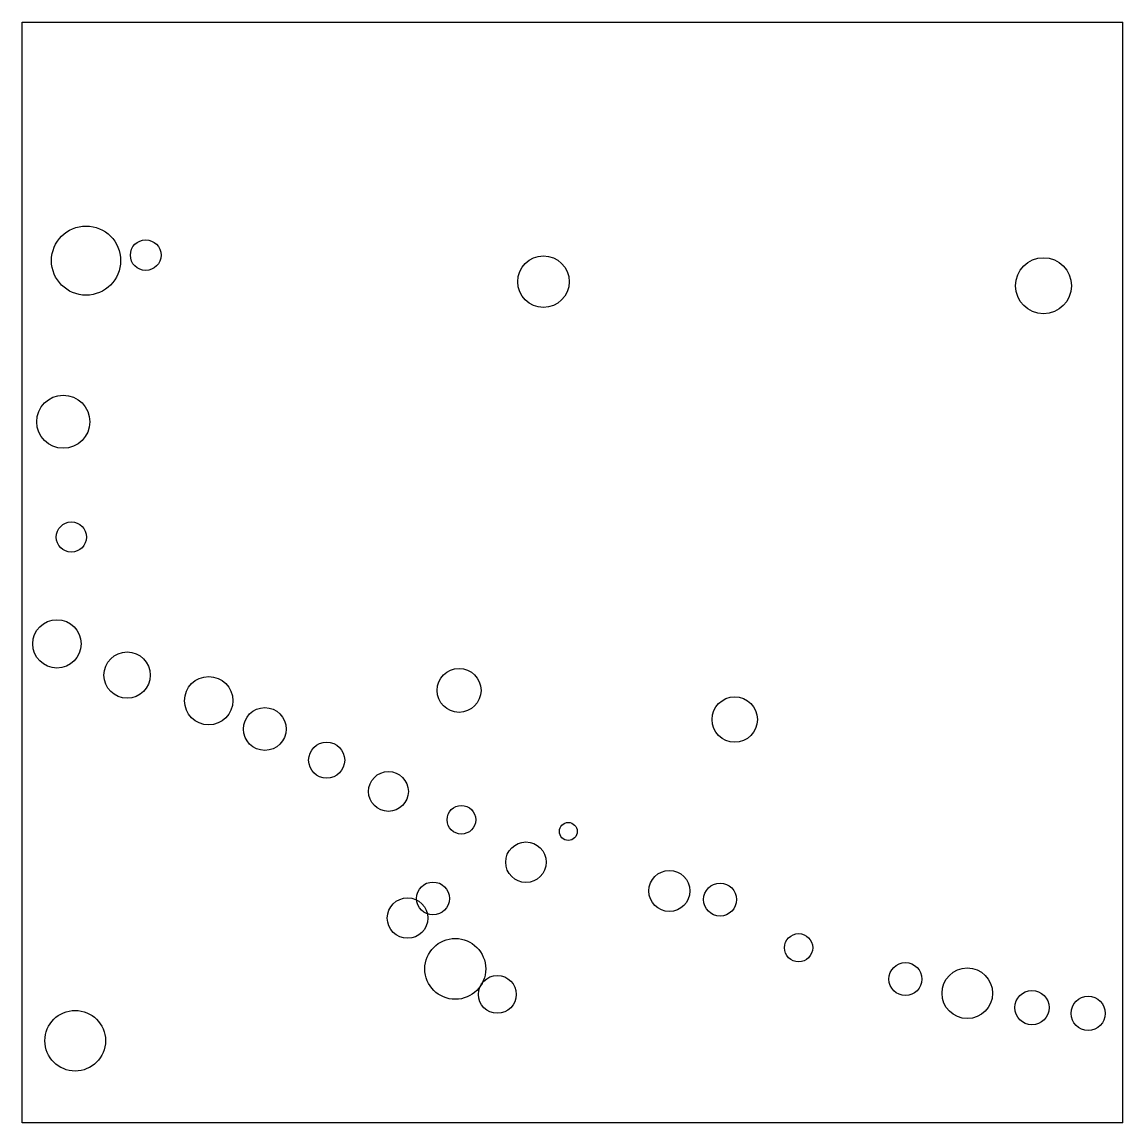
# Model space of a CAD drawing. Extents: x 4.059 to 5.043, y -2.409 to -1.425.
import ezdxf

# ---------------------------------------------------------------- set-up
doc = ezdxf.new("R2010")
doc.units = 0
doc.layers.add('LAYER1', color=7, linetype='CONTINUOUS')
doc.layers.add('LAYER12', color=5, linetype='CONTINUOUS')

msp = doc.modelspace()

# ---------------------------------------------------------------- linework, layer by layer
at = {"layer": 'LAYER1', "color": 7, "linetype": 'CONTINUOUS'}
for centre, radius in [((4.1161, -1.638), 0.0309), ((4.1694, -1.6331), 0.0137), ((4.5248, -1.6568), 0.023), ((4.9716, -1.6604), 0.025), ((4.0958, -1.7819), 0.0237), ((4.103, -1.885), 0.0135), ((4.0901, -1.9804), 0.0216), ((4.1528, -2.0083), 0.0207), ((4.4494, -2.022), 0.0196), ((4.2257, -2.0312), 0.0216), ((4.6957, -2.048), 0.0203), ((4.2758, -2.0565), 0.0191), ((4.3311, -2.0844), 0.0161), ((4.3863, -2.1123), 0.0178), ((4.4515, -2.1376), 0.0128), ((4.547, -2.148), 0.008), ((4.5092, -2.1755), 0.0181), ((4.6373, -2.2012), 0.0183), ((4.4261, -2.2079), 0.0147), ((4.6826, -2.2089), 0.0147), ((4.4034, -2.2254), 0.0181), ((4.7528, -2.2519), 0.0126), ((4.446, -2.2708), 0.0272), ((4.8482, -2.2799), 0.0147), ((4.9035, -2.2926), 0.0226), ((4.4836, -2.2936), 0.0169), ((4.9613, -2.3054), 0.0153), ((5.0115, -2.3106), 0.0153), ((4.1064, -2.335), 0.0271)]:
    msp.add_circle(centre, radius, dxfattribs=at)
at = {"layer": 'LAYER12', "color": 5, "linetype": 'CONTINUOUS'}
for points in [[(4.0589, -1.4248), (5.0426, -1.4248)], [(4.0589, -2.4085), (4.0589, -1.4248)], [(5.0426, -2.4084), (5.0426, -1.4248)], [(5.0426, -2.4084), (4.0589, -2.4085)]]:
    msp.add_lwpolyline(points, dxfattribs=at)

doc.saveas('drawing.dxf')
